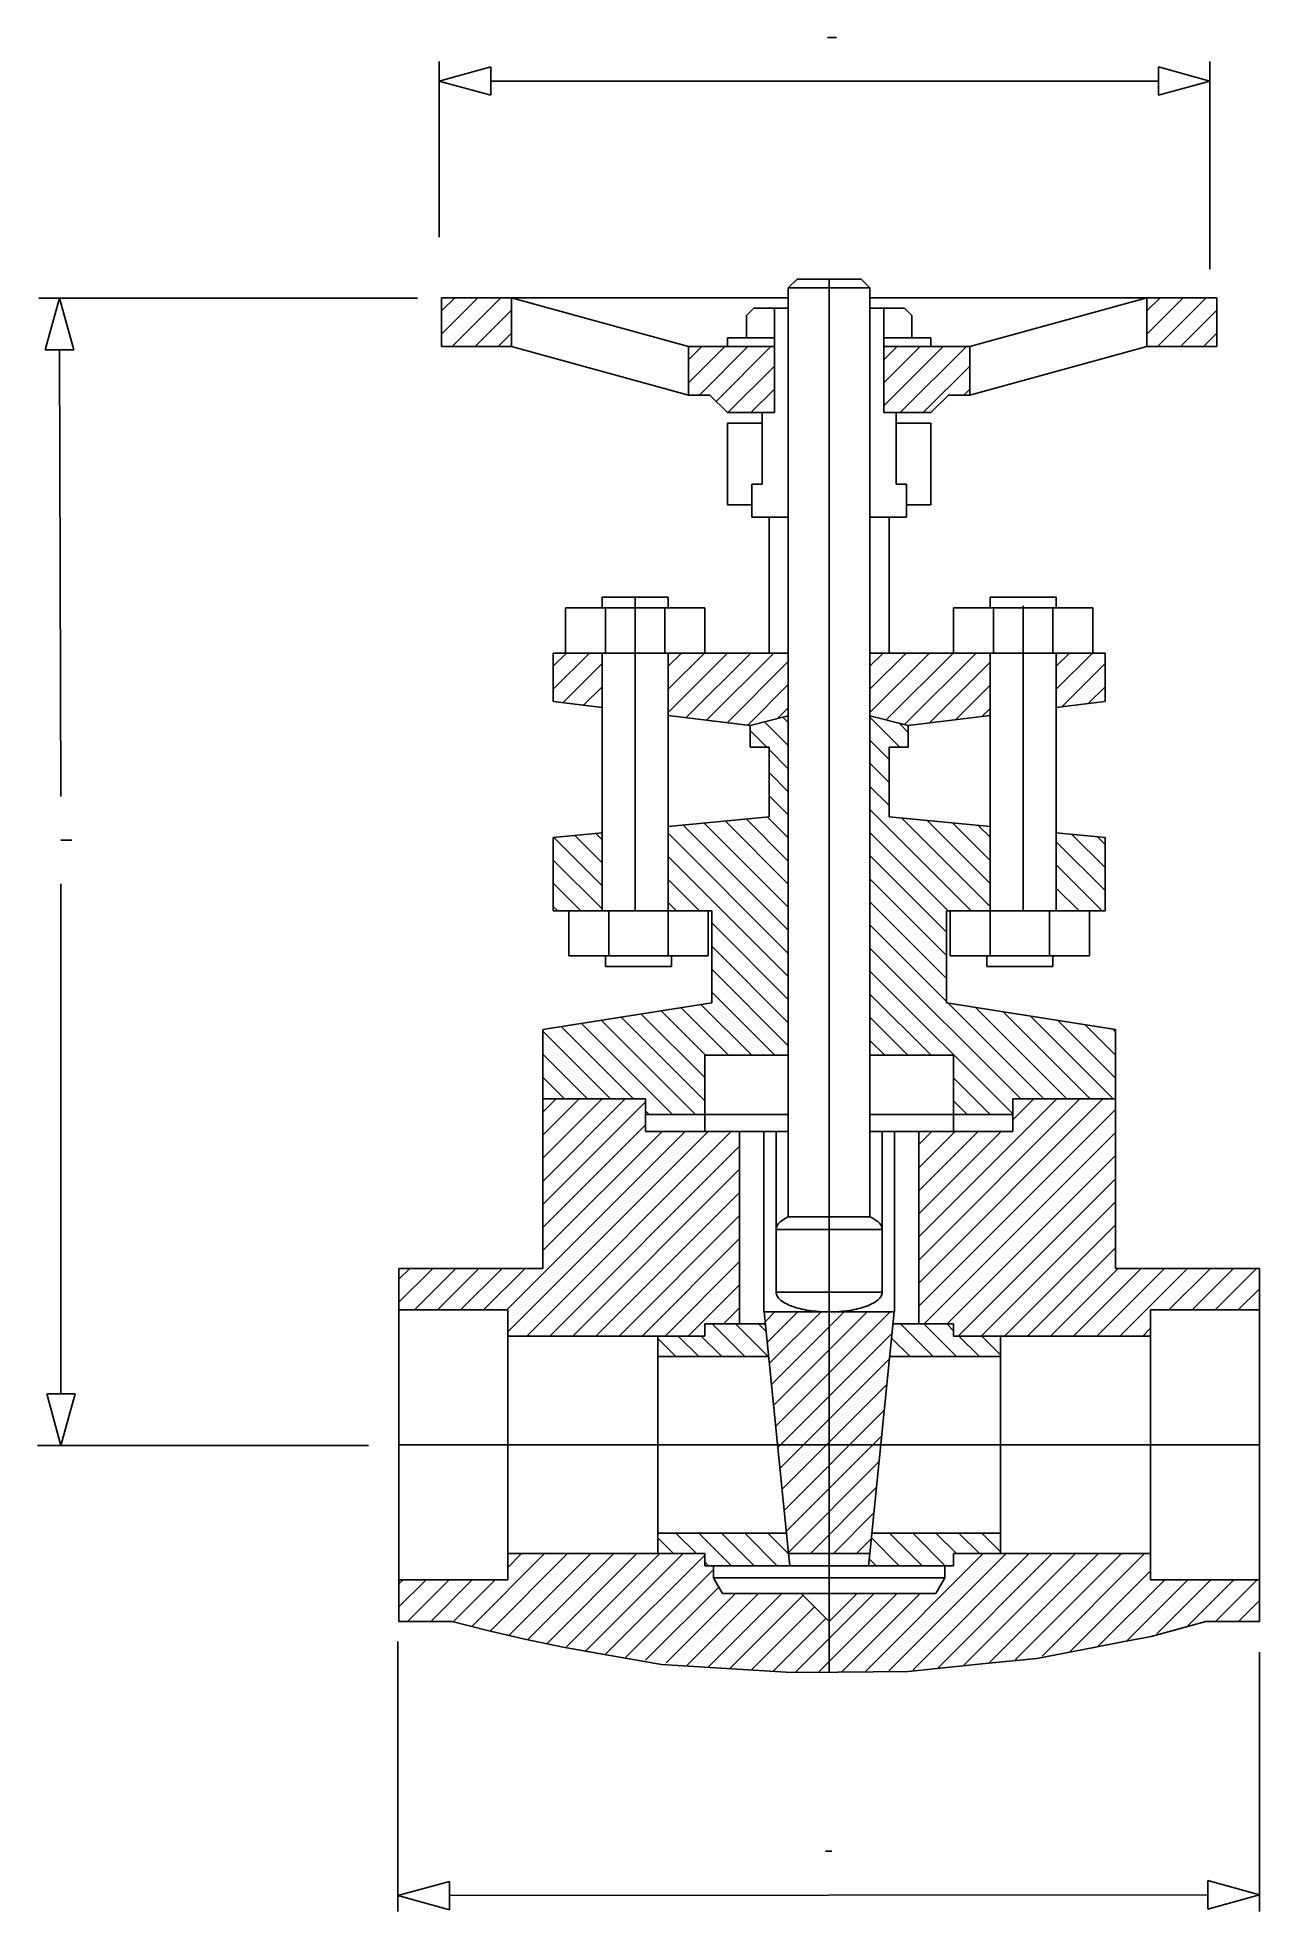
# Model space of a CAD drawing. Extents: x 520 to 1082, y 162 to 1023.
import ezdxf

# ---------------------------------------------------------------- set-up
doc = ezdxf.new("R2010")
doc.units = 0
doc.header["$MEASUREMENT"] = 0
doc.layers.add('1', color=7, linetype='CONTINUOUS')

msp = doc.modelspace()

# ---------------------------------------------------------------- linework, layer by layer
at = {"layer": '1', "color": 5, "linetype": 'Continuous'}
for p, q in [((883.54, 1022.74), (887.54, 1022.74)), ((531.18, 654.04), (536.18, 654.04)), ((882.54, 189.62), (885.54, 189.62))]:
    msp.add_line(p, q, dxfattribs=at)
at = {"layer": '1', "color": 3, "linetype": 'Continuous'}
for p, q in [((705, 931), (705, 1011.63)), ((705, 1002.74), (728.71, 1009.29)), ((728.71, 1009.29), (728.71, 996.18)), ((728.71, 1009.29), (728.71, 996.18)), ((1035.52, 996.18), (1035.52, 1009.29)), ((1059.23, 1002.74), (1035.52, 1009.29)), ((1035.52, 996.18), (1035.52, 1009.29)), ((1059.23, 916.38), (1059.23, 1011.63)), ((705, 1002.74), (728.71, 996.18)), ((728.71, 1002.74), (1035.52, 1002.74)), ((1059.23, 1002.74), (1035.52, 996.18)), ((695, 903), (521.03, 903)), ((530.59, 903), (524.03, 879.29)), ((530.59, 903), (537.14, 879.29)), ((537.14, 879.29), (524.03, 879.29)), ((537.14, 879.29), (524.03, 879.29)), ((530.59, 879.29), (531.18, 674.04)), ((531.18, 634.04), (531.25, 399.71)), ((827.07, 426.26), (827.07, 431.81)), ((854.89, 431.81), (827.07, 431.81)), ((913.58, 431.81), (941.4, 431.81)), ((941.4, 426.26), (941.4, 431.81)), ((805.47, 416.8), (805.47, 426.26)), ((805.47, 426.26), (827.07, 426.26)), ((963, 426.26), (941.4, 426.26)), ((963, 416.8), (963, 426.26)), ((805.47, 416.8), (856.41, 416.8)), ((963, 416.8), (912.06, 416.8)), ((524.69, 399.71), (537.81, 399.71)), ((531.25, 376), (524.69, 399.71)), ((524.69, 399.71), (537.81, 399.71)), ((531.25, 376), (537.81, 399.71)), ((672.56, 376), (520.44, 376)), ((805.47, 335.75), (864.59, 335.75)), ((805.47, 326.29), (805.47, 335.75)), ((963, 335.75), (903.89, 335.75)), ((963, 326.29), (963, 335.75)), ((805.47, 326.29), (827.07, 326.29)), ((827.07, 326.29), (827.07, 320.74)), ((884.24, 320.74), (827.07, 320.74)), ((865.53, 326.4), (866.1, 320.74)), ((884.24, 320.74), (941.4, 320.74)), ((902.94, 326.4), (902.37, 320.74)), ((941.4, 326.29), (941.4, 320.74)), ((963, 326.29), (941.4, 326.29)), ((686, 286), (686, 161.91)), ((1082, 281), (1082, 161.94)), ((686, 169.19), (709.71, 175.74)), ((709.71, 175.74), (709.71, 162.63)), ((709.71, 175.74), (709.71, 162.63)), ((1058.29, 163.06), (1058.29, 176.17)), ((1082, 169.61), (1058.29, 176.17)), ((1058.29, 163.06), (1058.29, 176.17)), ((686, 169.19), (709.71, 162.63)), ((1058.29, 169.61), (709.71, 169.19)), ((1082, 169.61), (1058.29, 163.06))]:
    msp.add_line(p, q, dxfattribs=at)
at = {"layer": '1', "color": 7, "linetype": 'Continuous'}
for p, q in [((869.47, 911.79), (865.47, 907.79)), ((865.47, 480.98), (865.47, 907.79)), ((865.47, 907.79), (884.24, 907.79)), ((869.47, 911.79), (884.24, 911.79)), ((899, 911.79), (884.24, 911.79)), ((903, 907.79), (884.24, 907.79)), ((899, 911.79), (903, 907.79)), ((903, 480.98), (903, 907.79)), ((706.09, 903.2), (865.47, 903.2)), ((706.09, 880.8), (706.09, 903.2)), ((738.27, 880.8), (738.27, 903.2)), ((738.27, 903.2), (819.59, 880.8)), ((849.68, 898.4), (846.27, 894.99)), ((849.68, 898.4), (865.47, 898.4)), ((859.07, 880.8), (859.07, 898.4)), ((1062.39, 903.2), (903, 903.2)), ((918.79, 898.4), (903, 898.4)), ((909.4, 880.8), (909.4, 898.4)), ((918.79, 898.4), (922.2, 894.99)), ((1030.2, 903.2), (948.88, 880.8)), ((1030.2, 880.8), (1030.2, 903.2)), ((1062.39, 880.8), (1062.39, 903.2)), ((846.27, 884.8), (846.27, 894.99)), ((922.2, 884.8), (922.2, 894.99)), ((706.09, 880.8), (738.27, 880.8)), ((738.27, 880.8), (819.59, 858.4)), ((819.59, 858.4), (819.59, 880.8)), ((819.59, 880.8), (859.07, 880.8)), ((837.47, 884.8), (859.07, 884.8)), ((837.47, 880.8), (837.47, 884.8)), ((859.07, 850.4), (859.07, 880.8)), ((931, 884.8), (909.4, 884.8)), ((948.88, 880.8), (909.4, 880.8)), ((909.4, 850.4), (909.4, 880.8)), ((931, 880.8), (931, 884.8)), ((948.88, 858.4), (948.88, 880.8)), ((1030.2, 880.8), (948.88, 858.4)), ((1062.39, 880.8), (1030.2, 880.8)), ((819.59, 858.4), (829.47, 858.4)), ((829.47, 858.4), (837.47, 850.4)), ((939, 858.4), (931, 850.4)), ((948.88, 858.4), (939, 858.4)), ((837.47, 850.4), (859.07, 850.4)), ((837.47, 845.6), (853.47, 845.6)), ((837.47, 808), (837.47, 845.6)), ((853.47, 817.6), (853.47, 850.4)), ((931, 850.4), (909.4, 850.4)), ((915, 817.6), (915, 850.4)), ((931, 845.6), (915, 845.6)), ((931, 808), (931, 845.6)), ((848.67, 802.4), (848.67, 817.6)), ((848.67, 817.6), (853.47, 817.6)), ((919.8, 817.6), (915, 817.6)), ((919.8, 802.4), (919.8, 817.6)), ((837.47, 808), (848.67, 808)), ((848.67, 802.4), (865.47, 802.4)), ((856.67, 740), (856.67, 802.4)), ((919.8, 802.4), (903, 802.4)), ((911.8, 740), (911.8, 802.4)), ((931, 808), (919.8, 808)), ((763.07, 740), (763.07, 760.8)), ((763.07, 760.8), (827.07, 760.8)), ((779.87, 760.8), (779.87, 765.6)), ((810.27, 765.6), (779.87, 765.6)), ((781.47, 740), (781.47, 760.8)), ((808.67, 740), (808.67, 760.8)), ((810.27, 760.8), (810.27, 765.6)), ((827.07, 740), (827.07, 760.8)), ((941.41, 740), (941.41, 760.8)), ((1005.41, 760.8), (941.41, 760.8)), ((958.21, 760.8), (958.21, 765.6)), ((958.21, 765.6), (988.61, 765.6)), ((959.81, 740), (959.81, 760.8)), ((987.01, 740), (987.01, 760.8)), ((988.61, 760.8), (988.61, 765.6)), ((1005.41, 740), (1005.41, 760.8)), ((757.47, 740), (779.87, 740)), ((757.47, 717.69), (757.47, 740)), ((779.87, 621.6), (779.87, 740)), ((779.87, 740), (810.27, 740)), ((810.27, 621.6), (810.27, 740)), ((810.27, 740), (865.47, 740)), ((958.2, 740), (903, 740)), ((958.2, 621.6), (958.2, 740)), ((988.61, 740), (958.21, 740)), ((988.6, 621.6), (988.6, 740)), ((1011.01, 740), (988.61, 740)), ((1011, 717.69), (1011, 740)), ((757.63, 717.67), (779.87, 714.96)), ((1010.84, 717.67), (988.6, 714.96)), ((810.27, 711.26), (847.87, 706.67)), ((847.87, 706.67), (865.47, 711.2)), ((847.87, 696.8), (847.87, 706.67)), ((920.6, 706.67), (903, 711.2)), ((958.2, 711.26), (920.6, 706.67)), ((920.6, 696.8), (920.6, 706.67)), ((847.87, 696.8), (856.67, 696.8)), ((856.67, 664.8), (856.67, 696.8)), ((911.8, 664.8), (911.8, 696.8)), ((920.6, 696.8), (911.8, 696.8)), ((810.27, 660.31), (856.67, 664.8)), ((958.2, 660.31), (911.8, 664.8)), ((757.47, 655.2), (779.87, 657.36)), ((757.47, 621.6), (757.47, 655.2)), ((1011, 655.2), (988.6, 657.36)), ((1011, 621.6), (1011, 655.2)), ((779.87, 621.6), (757.47, 621.6)), ((764.63, 621.62), (764.63, 600.82)), ((827.07, 621.6), (779.87, 621.6)), ((783.03, 621.62), (783.03, 600.82)), ((810.23, 621.62), (810.23, 600.82)), ((830.27, 621.6), (827.07, 621.6)), ((828.63, 621.62), (828.63, 600.82)), ((830.27, 621.6), (830.27, 579.29)), ((938.2, 579.28), (938.2, 621.6)), ((938.2, 621.6), (941.4, 621.6)), ((938.21, 621.6), (941.41, 621.6)), ((939.84, 621.62), (939.84, 600.82)), ((941.41, 621.6), (1011, 621.6)), ((958.24, 621.62), (958.24, 600.82)), ((985.44, 621.62), (985.44, 600.82)), ((1003.84, 621.62), (1003.84, 600.82)), ((764.63, 600.82), (828.63, 600.82)), ((781.43, 600.82), (781.43, 596.02)), ((811.83, 596.02), (781.43, 596.02)), ((811.83, 600.82), (811.83, 596.02)), ((1003.84, 600.82), (939.84, 600.82)), ((956.64, 600.82), (956.64, 596.02)), ((956.64, 596.02), (987.04, 596.02)), ((987.04, 600.82), (987.04, 596.02)), ((830.27, 579.29), (752.67, 566.99)), ((938.2, 579.28), (1015.8, 566.99)), ((752.67, 457.35), (752.67, 566.99)), ((1015.8, 457.35), (1015.8, 566.99)), ((827.07, 555.2), (865.47, 555.2)), ((827.07, 528), (827.07, 555.2)), ((941.4, 555.2), (903, 555.2)), ((941.4, 528), (941.4, 555.2)), ((799.66, 535.2), (752.46, 535.2)), ((752.67, 535.2), (799.87, 535.2)), ((799.87, 520.27), (799.87, 535.2)), ((1015.8, 535.2), (968.6, 535.2)), ((968.6, 520.27), (968.6, 535.2)), ((799.87, 528), (827.07, 528)), ((827.07, 528), (865.47, 528)), ((827.07, 520.27), (827.07, 528)), ((941.4, 528), (903, 528)), ((968.6, 528), (941.4, 528)), ((941.4, 520.27), (941.4, 528)), ((799.87, 520.27), (843.07, 520.27)), ((843.07, 431.81), (843.07, 520.27)), ((843.07, 520.27), (865.47, 520.27)), ((854.27, 437.34), (854.27, 520.27)), ((859.87, 446.4), (859.87, 520.27)), ((925.4, 520.27), (903, 520.27)), ((908.6, 446.4), (908.6, 520.27)), ((914.2, 437.34), (914.2, 520.27)), ((925.4, 431.81), (925.4, 520.27)), ((941.4, 520.27), (925.4, 520.27)), ((968.6, 520.27), (941.4, 520.27)), ((859.87, 475.2), (884.24, 475.2)), ((865.47, 480.98), (884.24, 480.98)), ((903, 480.98), (884.24, 480.98)), ((908.6, 475.2), (884.24, 475.2)), ((686.55, 295.2), (686.55, 457.35)), ((686.55, 457.35), (752.67, 457.35)), ((1081.92, 457.35), (1015.8, 457.35)), ((1081.92, 295.2), (1081.92, 457.35)), ((859.87, 446.4), (884.24, 446.4)), ((908.6, 446.4), (884.24, 446.4)), ((686.55, 438.26), (736.55, 438.26)), ((736.55, 314.29), (736.55, 438.26)), ((854.27, 437.34), (884.24, 437.34)), ((854.33, 437.34), (865.53, 326.4)), ((914.2, 437.34), (884.24, 437.34)), ((914.14, 437.34), (902.94, 326.4)), ((1031.92, 314.29), (1031.92, 438.26)), ((1081.92, 438.26), (1031.92, 438.26)), ((736.55, 426.26), (805.47, 426.26)), ((1031.92, 426.26), (963, 426.26)), ((805.47, 335.75), (805.47, 416.8)), ((963, 335.75), (963, 416.8)), ((736.55, 326.29), (805.47, 326.29)), ((831.07, 320.74), (831.07, 315.2)), ((865.47, 326.4), (884.24, 326.4)), ((903, 326.4), (884.24, 326.4)), ((937.4, 320.74), (937.4, 315.2)), ((1031.92, 326.29), (963, 326.29)), ((686.55, 314.29), (736.55, 314.29)), ((884.24, 315.2), (831.07, 315.2)), ((831.07, 315.2), (835.23, 308)), ((884.24, 315.2), (937.4, 315.2)), ((937.4, 315.2), (933.24, 308)), ((1081.92, 314.29), (1031.92, 314.29)), ((884.24, 308), (835.23, 308)), ((884.24, 295.2), (871.44, 308)), ((884.24, 308), (933.24, 308)), ((884.24, 295.2), (897.04, 308)), ((686.55, 295.2), (711.07, 295.2)), ((711.07, 295.2), (727.23, 290.98)), ((1032.15, 288.3), (1057.4, 295.2)), ((1081.92, 295.2), (1057.4, 295.2)), ((727.23, 290.98), (744.43, 286.96)), ((744.43, 286.96), (762.04, 283.36)), ((1005.88, 283.25), (1019.02, 285.78)), ((1019.02, 285.78), (1032.15, 288.3)), ((762.04, 283.36), (780.08, 280.18)), ((780.08, 280.18), (807.13, 275.42)), ((920.52, 272.13), (955.98, 275.77)), ((955.98, 275.77), (979.62, 278.2)), ((979.62, 278.2), (1005.88, 283.25)), ((807.13, 275.42), (837.06, 273.53)), ((837.06, 273.53), (866.99, 271.63)), ((866.99, 271.63), (888.4, 271.83)), ((888.4, 271.83), (920.52, 272.13))]:
    msp.add_line(p, q, dxfattribs=at)
at = {"layer": '1', "color": 4, "linetype": 'Continuous'}
for p, q in [((884.24, 271.82), (884.24, 911.79)), ((706.09, 897.12), (712.16, 903.2)), ((706.09, 886.52), (722.77, 903.2)), ((710.98, 880.8), (733.38, 903.2)), ((721.58, 880.8), (738.27, 897.48)), ((1030.2, 897.12), (1036.28, 903.2)), ((1030.2, 886.52), (1046.88, 903.2)), ((1035.09, 880.8), (1057.49, 903.2)), ((1045.7, 880.8), (1062.39, 897.49)), ((732.19, 880.8), (738.27, 886.88)), ((1056.3, 880.8), (1062.39, 886.88)), ((819.59, 874.72), (825.66, 880.8)), ((819.59, 864.12), (836.27, 880.8)), ((824.89, 858.81), (846.88, 880.8)), ((832.28, 855.59), (857.48, 880.8)), ((909.4, 874.72), (915.48, 880.8)), ((909.4, 864.12), (926.08, 880.8)), ((909.4, 853.51), (936.69, 880.8)), ((916.9, 850.4), (947.3, 880.8)), ((837.69, 850.4), (859.07, 871.78)), ((927.5, 850.4), (948.88, 871.78)), ((848.3, 850.4), (859.07, 861.17)), ((946.11, 858.4), (948.88, 861.17)), ((795.07, 621.6), (795.07, 765.6)), ((973.4, 621.6), (973.4, 761.6)), ((757.47, 733.92), (763.55, 740)), ((757.47, 723.32), (774.15, 740)), ((761.91, 717.15), (779.87, 735.11)), ((810.27, 733.92), (816.35, 740)), ((810.27, 723.32), (826.95, 740)), ((810.27, 712.71), (837.56, 740)), ((818.43, 710.26), (848.17, 740)), ((827.88, 709.11), (858.77, 740)), ((837.34, 707.96), (865.47, 736.09)), ((903, 733.92), (909.08, 740)), ((903, 723.32), (919.68, 740)), ((903, 712.71), (930.29, 740)), ((910.48, 709.28), (941.21, 740)), ((918.92, 707.11), (951.81, 740)), ((930.27, 707.85), (958.2, 735.78)), ((988.6, 733.92), (994.68, 740)), ((988.6, 723.32), (1005.28, 740)), ((991.17, 715.28), (1011, 735.11)), ((771.37, 716), (779.87, 724.5)), ((846.79, 706.81), (865.47, 725.48)), ((942.35, 709.33), (958.2, 725.17)), ((1003.25, 716.75), (1011, 724.5)), ((860.52, 709.93), (865.47, 714.88)), ((954.43, 710.8), (958.2, 714.57)), ((865.47, 697.47), (854.55, 708.39)), ((865.47, 708.08), (862.98, 710.56)), ((916.75, 696.8), (903, 710.55)), ((920.6, 703.55), (916.4, 707.76)), ((855.53, 696.8), (847.87, 704.46)), ((911.8, 691.14), (903, 699.94)), ((865.47, 686.86), (856.67, 695.66)), ((911.8, 680.53), (903, 689.33)), ((865.47, 676.26), (856.67, 685.06)), ((865.47, 665.65), (856.67, 674.45)), ((911.8, 669.93), (903, 678.73)), ((865.47, 633.83), (836.45, 662.85)), ((865.47, 644.44), (846.13, 663.78)), ((865.47, 655.04), (855.8, 664.72)), ((949.52, 621.6), (903, 668.12)), ((958.2, 623.53), (917.47, 664.25)), ((958.2, 634.13), (929.22, 663.12)), ((779.87, 633.03), (757.68, 655.22)), ((779.87, 643.63), (767.35, 656.15)), ((779.87, 654.24), (777.02, 657.09)), ((865.47, 602.01), (810.27, 657.21)), ((865.47, 612.62), (817.11, 660.97)), ((865.47, 623.22), (826.78, 661.91)), ((938.91, 621.6), (903, 657.51)), ((958.2, 644.74), (940.96, 661.98)), ((958.2, 655.35), (952.7, 660.84)), ((1011, 641.47), (995.8, 656.67)), ((1011, 652.08), (1007.54, 655.53)), ((865.47, 591.4), (810.27, 646.6)), ((938.2, 611.71), (903, 646.91)), ((1011, 630.86), (988.6, 653.26)), ((779.87, 622.42), (757.47, 644.82)), ((1009.66, 621.6), (988.6, 642.66)), ((770.08, 621.6), (757.47, 634.21)), ((824.67, 621.6), (810.27, 636)), ((938.2, 601.1), (903, 636.3)), ((999.05, 621.6), (988.6, 632.05)), ((759.48, 621.6), (757.47, 623.61)), ((814.06, 621.6), (810.27, 625.39)), ((938.2, 590.49), (903, 625.69)), ((865.47, 580.8), (830.27, 616)), ((938.2, 579.89), (903, 615.09)), ((865.47, 570.19), (830.27, 605.39)), ((972.28, 535.2), (903, 604.48)), ((865.47, 559.58), (830.27, 594.78)), ((968.6, 528.27), (903, 593.87)), ((838.03, 555.2), (816.18, 577.06)), ((848.64, 555.2), (825.33, 578.51)), ((859.25, 555.2), (830.27, 584.18)), ((931.07, 555.2), (903, 583.27)), ((982.89, 535.2), (938.92, 579.17)), ((993.49, 535.2), (951.52, 577.17)), ((794.39, 535.2), (761.24, 568.35)), ((812.2, 528), (770.4, 569.8)), ((822.81, 528), (779.55, 571.25)), ((827.07, 534.35), (788.71, 572.7)), ((827.07, 544.95), (797.87, 574.15)), ((827.43, 555.2), (807.02, 575.6)), ((920.46, 555.2), (903, 572.66)), ((1004.1, 535.2), (964.13, 575.17)), ((1014.71, 535.2), (976.73, 573.18)), ((1015.8, 544.71), (989.33, 571.18)), ((1015.8, 555.32), (1001.94, 569.18)), ((783.79, 535.2), (752.67, 566.32)), ((909.85, 555.2), (903, 562.05)), ((1015.8, 565.93), (1014.54, 567.19)), ((773.18, 535.2), (752.67, 555.71)), ((762.57, 535.2), (752.67, 545.11)), ((958.27, 528), (941.4, 544.87)), ((752.67, 529.12), (758.75, 535.2)), ((752.67, 518.52), (769.35, 535.2)), ((752.67, 507.91), (779.96, 535.2)), ((752.67, 497.3), (790.57, 535.2)), ((752.67, 486.7), (799.87, 533.9)), ((925.4, 471.77), (988.83, 535.2)), ((925.4, 461.17), (999.43, 535.2)), ((925.4, 450.56), (1010.04, 535.2)), ((947.66, 528), (941.4, 534.26)), ((968.6, 525.58), (978.22, 535.2)), ((801.59, 528), (799.87, 529.73)), ((925.4, 439.95), (1015.8, 530.35)), ((736.05, 438.26), (818.07, 520.27)), ((736.55, 428.15), (828.67, 520.27)), ((745.27, 426.26), (839.28, 520.27)), ((752.67, 476.09), (799.87, 523.29)), ((752.67, 465.48), (807.46, 520.27)), ((925.4, 514.2), (931.48, 520.27)), ((925.4, 503.59), (942.08, 520.27)), ((925.4, 492.99), (952.69, 520.27)), ((925.4, 482.38), (963.3, 520.27)), ((927.86, 431.81), (1015.8, 519.75)), ((755.87, 426.26), (843.07, 513.46)), ((938.47, 431.81), (1015.8, 509.14)), ((766.48, 426.26), (843.07, 502.85)), ((777.09, 426.26), (843.07, 492.24)), ((943.53, 426.26), (1015.8, 498.53)), ((954.14, 426.26), (1015.8, 487.93)), ((787.69, 426.26), (843.07, 481.64)), ((964.74, 426.26), (1015.8, 477.32)), ((798.3, 426.26), (843.07, 471.03)), ((975.35, 426.26), (1015.8, 466.71)), ((686.55, 441.79), (702.11, 457.35)), ((686.55, 452.4), (691.5, 457.35)), ((693.63, 438.26), (712.72, 457.35)), ((704.23, 438.26), (723.32, 457.35)), ((714.84, 438.26), (733.93, 457.35)), ((725.45, 438.26), (744.54, 457.35)), ((808.91, 426.26), (843.07, 460.42)), ((985.96, 426.26), (1017.04, 457.35)), ((996.56, 426.26), (1027.65, 457.35)), ((1007.17, 426.26), (1038.26, 457.35)), ((1017.78, 426.26), (1048.86, 457.35)), ((1040.38, 438.26), (1059.47, 457.35)), ((1050.99, 438.26), (1070.08, 457.35)), ((1061.6, 438.26), (1080.68, 457.35)), ((819.51, 426.26), (843.07, 449.82)), ((1072.2, 438.26), (1081.92, 447.98)), ((835.66, 431.81), (843.07, 439.21)), ((845.56, 416.8), (830.55, 431.81)), ((856.17, 416.8), (841.16, 431.81)), ((855.24, 428.33), (851.77, 431.81)), ((854.79, 432.85), (859.28, 437.34)), ((855.76, 423.21), (869.89, 437.34)), ((856.73, 413.58), (880.5, 437.34)), ((857.7, 403.94), (891.1, 437.34)), ((858.67, 394.31), (901.71, 437.34)), ((859.65, 384.67), (912.32, 437.34)), ((932.07, 416.8), (917.06, 431.81)), ((942.68, 416.8), (927.67, 431.81)), ((941.4, 428.68), (938.28, 431.81)), ((813.74, 416.8), (805.47, 425.07)), ((824.35, 416.8), (814.88, 426.26)), ((834.95, 416.8), (825.49, 426.26)), ((860.62, 375.04), (913.15, 427.57)), ((921.46, 416.8), (912.93, 425.34)), ((953.28, 416.8), (943.82, 426.26)), ((963, 417.69), (954.43, 426.26)), ((1028.38, 426.26), (1031.92, 429.8)), ((861.59, 365.4), (911.96, 415.77)), ((862.56, 355.77), (910.77, 403.98)), ((863.53, 346.13), (909.58, 392.18)), ((864.51, 336.5), (908.39, 380.38)), ((884.24, 376.27), (686.55, 376.27)), ((884.24, 376.27), (1081.92, 376.27)), ((865.48, 326.87), (907.2, 368.58)), ((875.62, 326.4), (906.01, 356.79)), ((886.23, 326.4), (904.81, 344.99)), ((823.28, 326.29), (813.81, 335.75)), ((839.43, 320.74), (824.42, 335.75)), ((849.81, 320.74), (834.8, 335.75)), ((860.41, 320.74), (845.41, 335.75)), ((865.55, 326.22), (856.02, 335.75)), ((927.01, 320.74), (912, 335.75)), ((937.61, 320.74), (922.61, 335.75)), ((942.68, 326.29), (933.21, 335.75)), ((953.28, 326.29), (943.82, 335.75)), ((963, 327.18), (954.43, 335.75)), ((812.67, 326.29), (805.47, 333.49)), ((896.83, 326.4), (903.62, 333.19)), ((916.4, 320.74), (903.65, 333.49)), ((719.97, 292.82), (753.44, 326.29)), ((728.44, 290.68), (764.05, 326.29)), ((736.55, 320), (742.83, 326.29)), ((737, 288.64), (774.65, 326.29)), ((745.67, 286.69), (785.26, 326.29)), ((754.43, 284.85), (795.87, 326.29)), ((763.3, 283.12), (806.47, 326.29)), ((772.28, 281.49), (817.08, 326.29)), ((781.37, 279.97), (827.07, 325.67)), ((790.58, 278.57), (831.07, 319.06)), ((828.82, 320.74), (827.07, 322.5)), ((900.71, 272.03), (954.97, 326.29)), ((905.79, 320.74), (902.68, 323.86)), ((911.68, 272.4), (965.57, 326.29)), ((922.85, 272.96), (976.18, 326.29)), ((934.24, 273.74), (986.78, 326.29)), ((945.84, 274.73), (997.39, 326.29)), ((957.67, 275.96), (1008, 326.29)), ((969.76, 277.45), (1018.6, 326.29)), ((982.12, 279.2), (1029.21, 326.29)), ((686.55, 301.82), (699.01, 314.29)), ((686.55, 312.43), (688.41, 314.29)), ((690.53, 295.2), (709.62, 314.29)), ((701.14, 295.2), (720.23, 314.29)), ((711.6, 295.05), (730.83, 314.29)), ((799.9, 277.29), (833.54, 310.92)), ((994.78, 281.25), (1031.92, 318.39)), ((1007.74, 283.61), (1038.42, 314.29)), ((1021.06, 286.32), (1049.03, 314.29)), ((1034.76, 289.41), (1059.64, 314.29)), ((1048.87, 292.92), (1070.24, 314.29)), ((1061.76, 295.2), (1080.85, 314.29)), ((809.35, 276.13), (841.22, 308)), ((818.92, 275.1), (851.82, 308)), ((828.62, 274.19), (862.43, 308)), ((838.46, 273.43), (872.24, 307.2)), ((848.45, 272.8), (877.54, 301.9)), ((868.86, 272), (904.86, 308)), ((879.3, 271.84), (915.46, 308)), ((889.92, 271.85), (926.07, 308)), ((1072.37, 295.2), (1081.92, 304.75)), ((858.58, 272.33), (882.84, 296.59))]:
    msp.add_line(p, q, dxfattribs=at)
at = {"layer": '1', "color": 7, "linetype": 'Continuous'}
for points in [[(865.47, 480.98, 0.038826), (863.08, 479.69, 0.056013), (861.31, 478.27, 0.082843), (860.23, 476.76, 0.110298), (859.87, 475.2, 0.110298)], [(903, 480.98, -0.038826), (905.39, 479.69, -0.056013), (907.16, 478.27, -0.082843), (908.24, 476.76, -0.110298), (908.6, 475.2, -0.110298)], [(884.23, 437.35, -0.018449), (879.48, 437.52, -0.01974), (874.91, 438.03, -0.022669), (870.7, 438.87, -0.028113), (867.01, 440, -0.03796), (863.98, 441.37, -0.05598), (861.72, 442.93, -0.087242), (860.34, 444.63, -0.12348), (859.87, 446.4, -0.12348)], [(884.23, 437.35, 0.018449), (888.99, 437.52, 0.01974), (893.56, 438.03, 0.022669), (897.77, 438.87, 0.028113), (901.46, 440, 0.03796), (904.49, 441.37, 0.05598), (906.75, 442.93, 0.087242), (908.13, 444.63, 0.12348), (908.6, 446.4, 0.12348)]]:
    msp.add_lwpolyline(points, format="xyb", dxfattribs=at)

doc.saveas('drawing.dxf')
